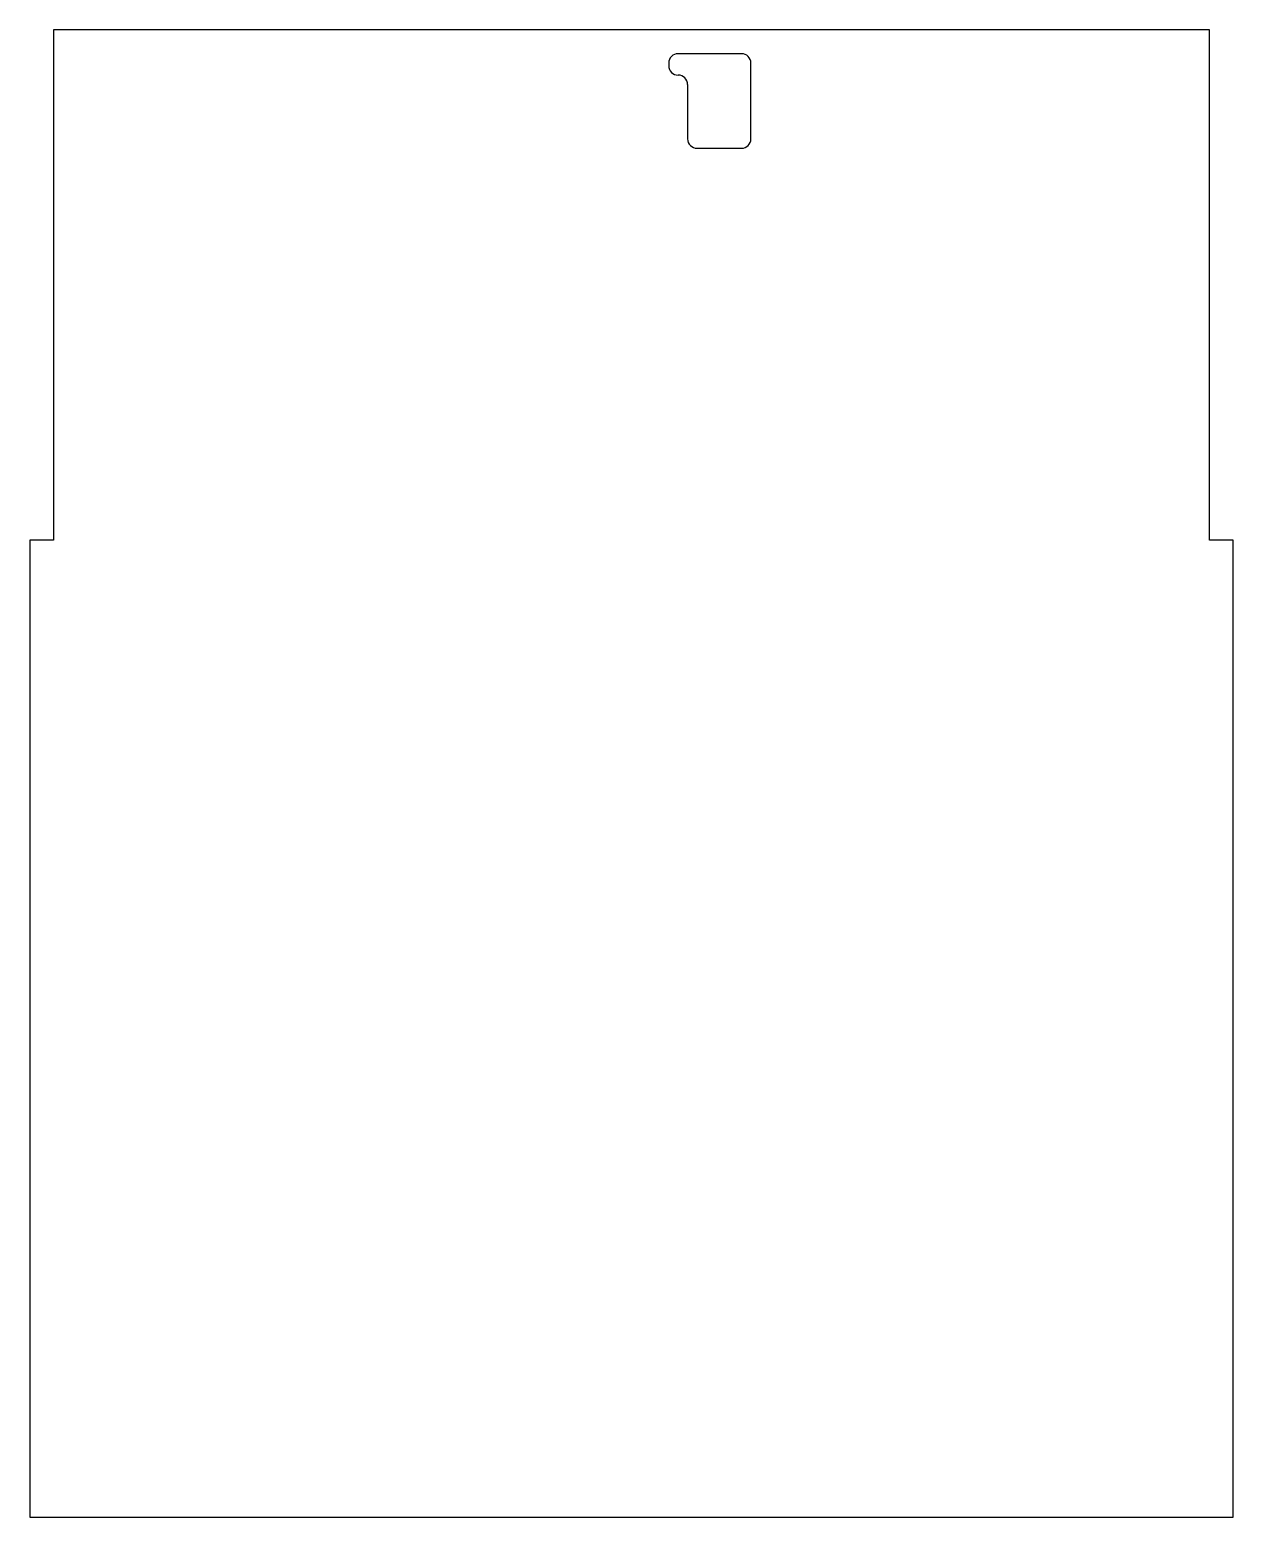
# Model space of a CAD drawing. Header units: millimetres. Extents: x -191 to 191, y -155 to 317.
import ezdxf

# ---------------------------------------------------------------- set-up
doc = ezdxf.new("R2010")
doc.units = ezdxf.units.MM

msp = doc.modelspace()

# ---------------------------------------------------------------- linework, layer by layer
at = {"color": 7, "linetype": 'Continuous', "lineweight": 25}
for p, q in [((183.5, 317), (-183.5, 317)), ((-183.5, 317), (-183.5, 155)), ((183.5, 155), (183.5, 317)), ((34.9, 309.4), (14.8, 309.4)), ((11.8, 306.4), (11.8, 305.6)), ((37.9, 282.4), (37.9, 306.4)), ((17.8, 299.6), (17.8, 282.4)), ((20.8, 279.4), (34.9, 279.4)), ((-183.5, 155), (-191, 155)), ((-191, 155), (-191, -155)), ((191, 155), (183.5, 155)), ((191, -155), (191, 155)), ((-191, -155), (191, -155))]:
    msp.add_line(p, q, dxfattribs=at)
for centre, start, end in [((14.8, 306.4), 90, 180), ((34.9, 306.4), 0, 90), ((14.8, 305.6), 180, 270), ((14.8, 299.6), 0, 90), ((20.8, 282.4), 180, 270), ((34.9, 282.4), 270, 0)]:
    msp.add_arc(centre, 3, start, end, dxfattribs=at)

doc.saveas('drawing.dxf')
